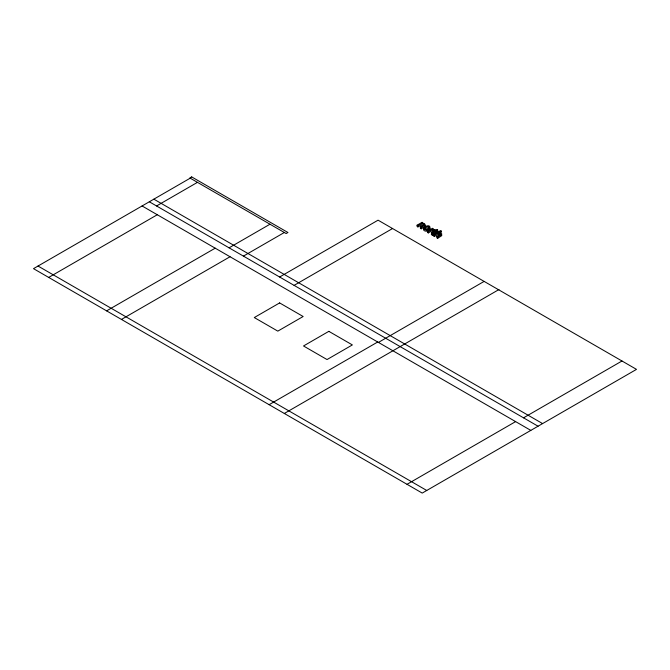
<?xml version="1.0" encoding="UTF-8"?>
<svg xmlns="http://www.w3.org/2000/svg" width="670" height="670" viewBox="0 0 670 670"><rect width="100%" height="100%" fill="white"/><g stroke="black" fill="none" stroke-linecap="round" stroke-linejoin="round"><path stroke-width="1" d="M431.321 233.093L432.544 234.106L435.902 232.297L436.882 232.859L437.544 232.473L437.544 231.217L436.882 231.602L435.902 231.041L432.636 232.967L433.222 234.961L432.544 235.354L431.472 234.701L431.514 232.725L435.098 230.572L434.403 230.17L434.403 231.426M431.321 234.341L432.058 233.579M424.386 229.316L427.075 227.766L429.16 228.545M423.633 228.545C422.075 232.591 432.158 231.686 429.83 228.018M190.221 178.17L33.5 268.653L422.226 493.087L636.5 369.371L378.073 220.17L279.625 277.012M156.562 205.966L197.457 182.349M48.701 277.43L157.283 214.743M106.614 310.863L215.196 248.176M229.081 247.833L269.985 224.216M121.454 319.431L230.036 256.744M243.428 256.116L284.331 232.498M294.097 285.37L392.553 228.529M423.976 225.514L422.184 224.835L417.896 226.904L417.083 226.435L417.083 225.187L422.092 222.298L422.854 222.733L422.041 223.202L424.504 223.638L425.224 224.927L421.187 227.557L420.383 227.088L420.383 228.344L421.187 228.805L424.395 226.954L425.224 226.184L425.115 225.388M417.083 225.187L417.896 225.648L422.184 223.579L423.976 224.257L423.917 224.961L420.383 227.088M427.477 231.184L432.485 228.294L433.247 228.738L432.452 229.215L434.83 229.626L434.034 230.086L434.034 231.343L431.941 230.882L428.289 232.909L427.477 232.44L427.477 231.184L428.289 231.653L431.941 229.634L434.034 230.086M433.247 229.986L432.435 230.455L432.979 230.363M434.403 230.17L436.89 229.534L437.703 230.003L437.703 231.259L436.572 230.656L437.703 230.003M440.542 235.371L438.59 234.316L434.294 236.376L433.482 235.907L433.482 234.651L440.475 230.614L441.287 231.083L441.287 232.339L439.889 233.143M433.482 234.651L434.294 235.12L438.59 233.059L440.425 233.755L440.366 234.483L436.857 236.602L436.857 237.85L437.661 238.319L441.664 235.698A2.169 1.256 0 0 0 441.555 234.885L441.304 234.626M441.287 231.083L438.481 232.699L441.555 233.629A2.169 1.256 0 0 1 441.664 234.441L437.661 237.063L436.857 236.602M269.122 404.688L377.713 342.002M378.433 342.42L484.125 281.4M284.331 413.465L498.957 289.549M407.025 484.31L515.607 421.614M523.538 417.829L621.986 360.996M428.825 227.44L429.378 227.7M153.857 199.166L542.591 423.591M149.326 201.787L538.052 426.212M142.082 205.966L530.816 430.391M38.023 266.04L426.748 490.474M437.661 237.063L437.661 238.319M436.882 231.602L436.882 232.859M435.902 231.041L435.902 232.297M434.294 235.12L434.294 236.376M432.544 234.106L432.544 235.354M428.289 231.653L428.289 232.909M421.187 227.557L421.187 228.805M417.896 225.648L417.896 226.904M423.39 227.649C429.319 236.125 434.478 220.606 423.39 227.649M424.671 227.566C426.262 233.73 433.515 223.286 424.671 227.566M191.67 176.913L189.861 177.96L286.14 233.545L287.949 232.498L191.67 176.913M279.625 302.924L254.29 317.555L277.816 331.131L303.15 316.508L279.625 302.924M328.844 331.34L303.51 345.971L327.035 359.555L352.37 344.924L328.844 331.34"/></g></svg>
